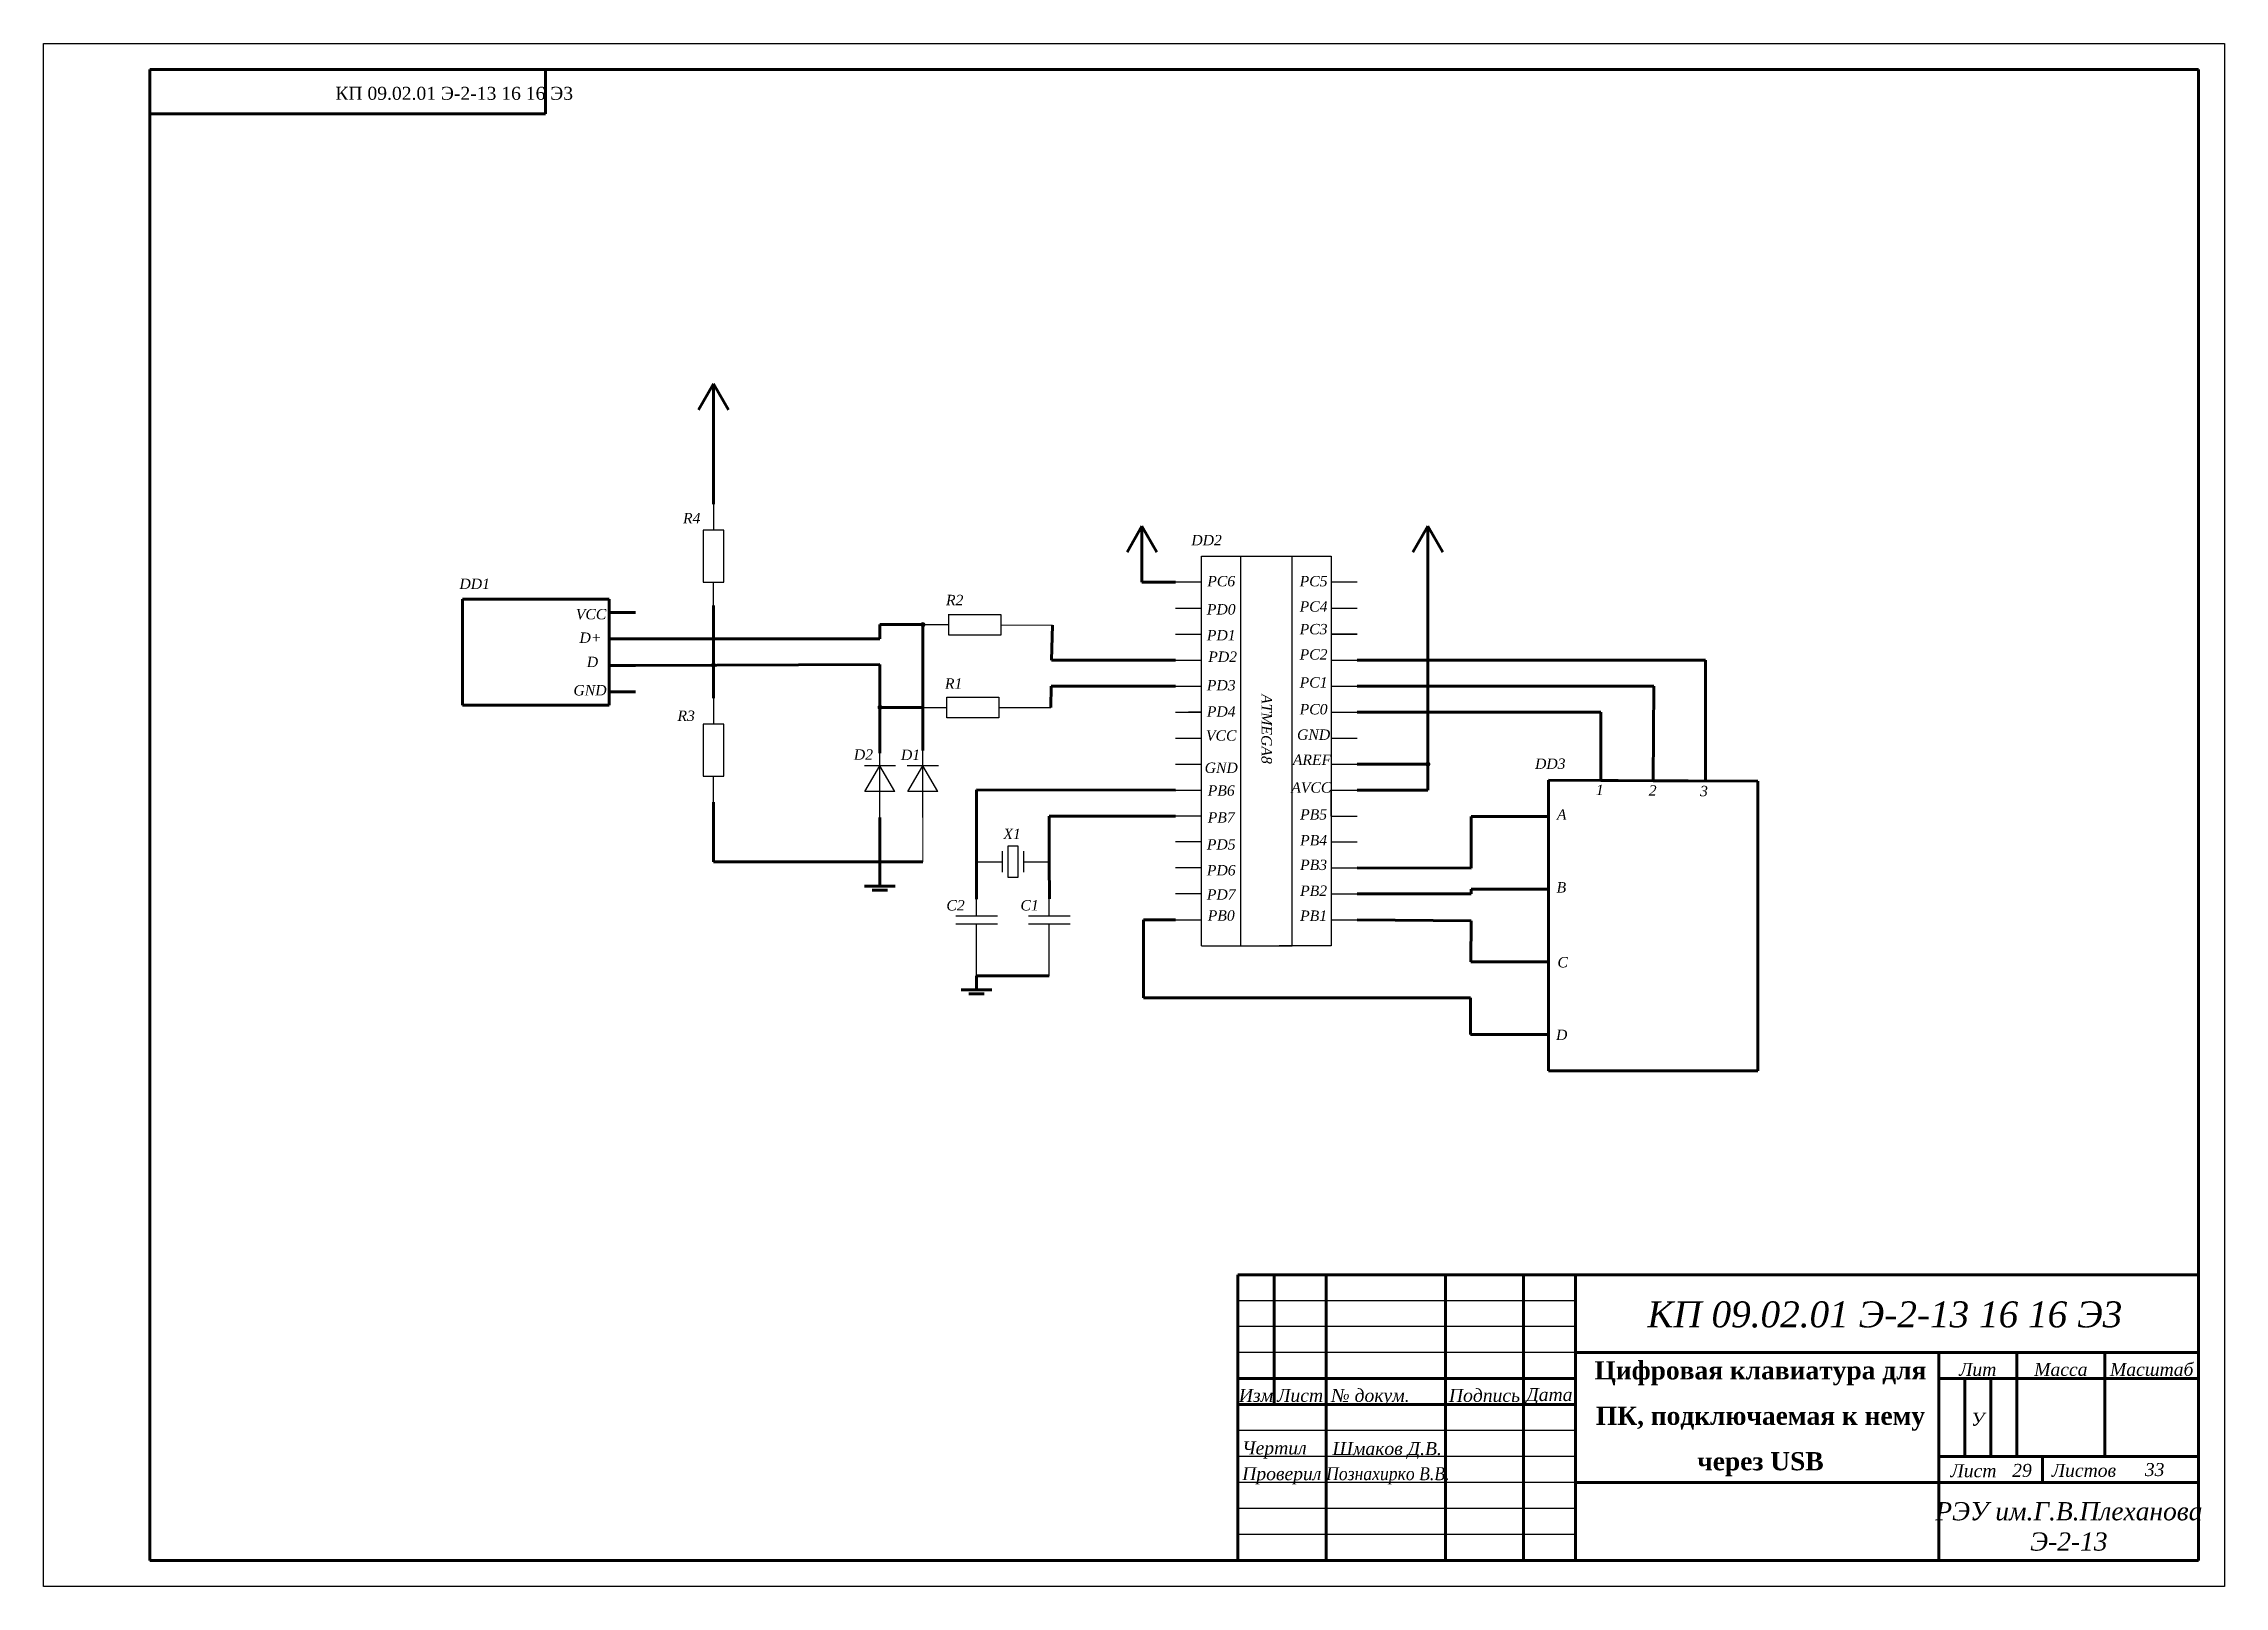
# Model space of a CAD drawing. Header units: millimetres. Extents: x -202 to 218, y 5 to 302.
import ezdxf

# ---------------------------------------------------------------- set-up
doc = ezdxf.new("R2010")
doc.units = ezdxf.units.MM
doc.layers.add('obvodka', color=7, linetype='Continuous', lineweight=90)
doc.layers.add('razmer', color=7, linetype='Continuous')
doc.styles.add('1', font='timesi.ttf', dxfattribs={"width": 0.9})
doc.styles.get("Standard").update_dxf_attribs({"font": 'timesi.ttf'})

# ---------------------------------------------------------------- blocks, each defined once
blk = doc.blocks.new('Temp')
for p, q in [((-20, 0), (-15, 0)), ((0, 0), (-5, 0))]:
    blk.add_line(p, q)
blk.add_lwpolyline([(-15, -2), (-5, -2), (-5, 2), (-15, 2)], close=True)
blk = doc.blocks.new('Temp5')
for p, q in [((-15, 0), (0, 0)), ((-10, -2.89), (-10, 2.89)), ((-10, 2.89), (-5, 0)), ((-10, -2.89), (-5, 0)), ((-5, -3), (-5, 3))]:
    blk.add_line(p, q)
blk = doc.blocks.new('Temp3')
for p, q in [((-14, 0), (-9, 0)), ((-9, -2), (-9, 2)), ((-5, 2), (-5, -2)), ((-5, 0), (0, 0))]:
    blk.add_line(p, q)
blk.add_lwpolyline([(-8, -3), (-6, -3), (-6, 3), (-8, 3)], close=True)
blk = doc.blocks.new('Temp2')
for p, q in [((-22, 0), (-12, 0)), ((-12, -4), (-12, 4)), ((-10.5, -4), (-10.5, 4)), ((-10.5, 0), (0, 0))]:
    blk.add_line(p, q)
blk = doc.blocks.new('Temp1')
blk.add_blockref('Temp2', (0, 0))
blk = doc.blocks.new('Point')
at = {"linetype": 'Continuous', "ltscale": 4, "const_width": 0.4}
blk.add_lwpolyline([(0, -0.2, 1), (0, 0.2, 1)], format="xyb", close=True, dxfattribs=at)
blk = doc.blocks.new('Узел')
at = {"xscale": 1.199999999999989, "yscale": 1.199999999999989, "zscale": 1.2}
blk.add_blockref('Point', (0, 0), dxfattribs=at)

msp = doc.modelspace()

# ---------------------------------------------------------------- linework, layer by layer
for p, q in [((21.43, 198.46), (21.43, 203.46)), ((21.43, 203.46), (28.93, 203.46)), ((28.93, 203.46), (28.93, 128.46)), ((28.93, 203.46), (38.93, 203.46)), ((38.93, 128.46), (38.93, 203.46)), ((38.93, 203.46), (46.43, 203.46)), ((46.43, 203.46), (46.43, 128.46)), ((21.43, 198.46), (16.43, 198.46)), ((21.43, 193.46), (21.43, 198.46)), ((46.43, 198.46), (46.43, 193.46)), ((51.43, 198.46), (46.43, 198.46)), ((16.43, 193.46), (21.43, 193.46)), ((21.43, 188.46), (21.43, 193.46)), ((46.43, 193.46), (51.43, 193.46)), ((-32.22, 190.3), (-27.22, 190.3)), ((-27.23, 192.28), (-17.23, 192.28)), ((-27.22, 190.3), (-27.22, 192.3)), ((-27.22, 188.3), (-27.22, 190.3)), ((-17.23, 192.28), (-17.23, 188.28)), ((-17.23, 190.28), (-7.24, 190.17)), ((-17.23, 188.28), (-27.23, 188.28)), ((16.43, 188.46), (21.43, 188.46)), ((21.43, 183.46), (21.43, 188.46)), ((51.43, 188.46), (46.43, 188.46)), ((46.43, 188.46), (51.43, 188.46)), ((16.43, 183.46), (21.43, 183.46)), ((21.43, 178.46), (21.43, 183.46)), ((46.43, 183.46), (51.43, 183.46)), ((16.43, 178.46), (21.43, 178.46)), ((21.43, 173.46), (21.43, 178.46)), ((46.43, 178.46), (51.43, 178.46)), ((-32.59, 174.37), (-27.59, 174.37)), ((-27.6, 176.36), (-17.6, 176.36)), ((-17.6, 172.36), (-27.6, 172.36)), ((-27.59, 174.37), (-27.59, 176.37)), ((-27.59, 172.37), (-27.59, 174.37)), ((-17.6, 176.36), (-17.6, 172.36)), ((-17.6, 174.36), (-7.6, 174.36)), ((16.43, 173.46), (21.43, 173.46)), ((21.43, 173.46), (18.93, 173.46)), ((18.93, 173.46), (21.43, 173.46)), ((21.43, 168.46), (21.43, 173.46)), ((46.43, 173.46), (51.43, 173.46)), ((16.43, 168.46), (21.43, 168.46)), ((21.43, 163.46), (21.43, 168.46)), ((46.43, 168.46), (51.43, 168.46)), ((16.43, 163.46), (21.43, 163.46)), ((21.43, 158.46), (21.43, 163.46)), ((46.43, 163.46), (51.43, 163.46)), ((16.43, 158.46), (21.43, 158.46)), ((21.43, 153.46), (21.43, 158.46)), ((46.43, 153.46), (46.43, 158.46)), ((46.43, 158.46), (51.43, 158.46)), ((21.43, 153.46), (16.43, 153.46)), ((21.43, 128.46), (21.43, 153.46)), ((46.43, 153.46), (51.43, 153.46)), ((21.43, 148.46), (16.43, 148.46)), ((46.43, 148.46), (51.43, 148.46)), ((21.43, 143.46), (16.43, 143.46)), ((46.43, 143.46), (51.43, 143.46)), ((21.43, 138.46), (16.43, 138.46)), ((46.43, 138.46), (51.43, 138.46)), ((16.43, 133.46), (21.43, 133.46)), ((46.43, 133.46), (51.43, 133.46)), ((21.43, 128.46), (28.93, 128.46)), ((28.93, 128.46), (38.93, 128.46)), ((46.43, 128.46), (36.43, 128.46))]:
    msp.add_line(p, q)
at = {"layer": 'obvodka'}
for p, q in [((-181.1, 297.15), (-181.1, 10.15)), ((-181.1, 297.15), (213.44, 297.15)), ((-181.1, 297.15), (-181.1, 280.06)), ((-104.91, 288.61), (-104.91, 297.15)), ((213.44, 297.15), (213.44, 10.15)), ((-181.1, 288.61), (-104.91, 288.61)), ((-75.44, 231.65), (-72.55, 236.65)), ((-72.55, 236.65), (-72.55, 226.65)), ((-72.55, 236.65), (-69.66, 231.65)), ((-72.55, 213.49), (-72.55, 226.65)), ((7.1, 204.28), (9.98, 209.28)), ((9.98, 198.46), (9.98, 209.28)), ((9.98, 209.28), (12.87, 204.28)), ((62.15, 204.28), (65.03, 209.28)), ((65.01, 158.45), (65.03, 209.28)), ((65.03, 209.28), (67.92, 204.28)), ((16.43, 198.46), (9.98, 198.46)), ((-92.62, 195.21), (-120.86, 195.21)), ((-120.86, 195.21), (-120.86, 174.82)), ((-92.62, 174.82), (-92.62, 195.21)), ((-92.62, 185.01), (-92.62, 195.21)), ((-92.62, 190.11), (-92.62, 195.21)), ((-72.55, 176.15), (-72.55, 193.98)), ((-92.62, 192.66), (-87.59, 192.66)), ((-92.62, 185.01), (-92.62, 190.11)), ((-32.22, 190.3), (-40.5, 190.3)), ((-40.5, 187.56), (-40.5, 190.3)), ((-32.22, 190.3), (-32.22, 166.04)), ((-7.46, 183.46), (-7.24, 190.17)), ((-92.62, 187.56), (-87.59, 187.56)), ((-92.62, 185.01), (-92.62, 174.82)), ((-92.62, 179.91), (-92.62, 185.01)), ((-87.59, 187.56), (-40.5, 187.56)), ((-92.62, 182.46), (-87.59, 182.46)), ((-40.5, 182.6), (-87.59, 182.46)), ((-40.48, 174.37), (-40.5, 182.6)), ((16.43, 183.46), (-7.46, 183.46)), ((51.43, 183.46), (118.51, 183.46)), ((118.51, 160.21), (118.51, 183.46)), ((-92.62, 174.82), (-92.62, 179.91)), ((-92.62, 177.36), (-87.59, 177.36)), ((-7.49, 178.46), (-7.6, 174.36)), ((16.43, 178.46), (-7.49, 178.46)), ((51.43, 178.46), (108.54, 178.44)), ((108.54, 178.44), (108.43, 160.26)), ((-92.62, 174.82), (-120.86, 174.82)), ((-32.22, 174.37), (-40.48, 174.37)), ((-40.48, 174.37), (-40.48, 165.56)), ((51.43, 173.46), (98.35, 173.46)), ((98.35, 160.3), (98.35, 173.46)), ((51.43, 163.46), (65.03, 163.46)), ((88.27, 160.35), (88.27, 104.4)), ((88.27, 160.35), (128.59, 160.17)), ((88.27, 160.35), (108.43, 160.26)), ((88.27, 160.35), (88.27, 132.37)), ((88.27, 132.37), (88.27, 160.35)), ((88.27, 160.35), (88.27, 146.36)), ((128.59, 160.17), (108.43, 160.26)), ((128.59, 160.17), (128.59, 104.4)), ((-72.55, 156.15), (-72.55, 144.66)), ((16.43, 158.46), (-21.87, 158.49)), ((-21.87, 144.66), (-21.87, 158.49)), ((51.43, 158.46), (65.01, 158.45)), ((-40.48, 153.15), (-40.48, 144.66)), ((16.43, 153.46), (-7.87, 153.46)), ((-7.87, 144.66), (-7.87, 153.46)), ((88.27, 153.36), (73.35, 153.36)), ((73.35, 143.43), (73.35, 153.36)), ((-40.48, 144.66), (-72.55, 144.66)), ((-40.48, 144.66), (-32.22, 144.66)), ((-40.48, 144.66), (-40.48, 139.98)), ((-21.87, 144.66), (-21.87, 137.46)), ((-7.87, 144.66), (-7.84, 137.53)), ((51.43, 143.46), (73.35, 143.43)), ((88.27, 132.37), (88.27, 146.36)), ((-40.48, 139.98), (-43.49, 139.98)), ((-43.43, 139.98), (-37.54, 139.98)), ((-41.99, 139.21), (-39.01, 139.21)), ((88.27, 139.37), (73.35, 139.37)), ((73.35, 138.5), (73.35, 139.37)), ((51.43, 138.46), (73.35, 138.5)), ((16.43, 133.46), (10.27, 133.46)), ((10.27, 133.46), (10.27, 118.47)), ((51.43, 133.46), (73.36, 133.29)), ((73.3, 125.38), (73.36, 133.29)), ((88.27, 132.37), (88.27, 104.4)), ((88.27, 132.37), (88.27, 118.38)), ((-21.87, 122.66), (-7.87, 122.66)), ((-21.87, 122.66), (-21.87, 119.98)), ((88.27, 125.38), (73.3, 125.38)), ((-24.82, 119.98), (-18.92, 119.98)), ((-23.38, 119.21), (-20.4, 119.21)), ((10.27, 118.47), (73.24, 118.47)), ((73.24, 118.47), (73.24, 111.39)), ((88.27, 118.38), (88.27, 104.4)), ((88.27, 111.39), (73.24, 111.39)), ((88.27, 104.4), (128.59, 104.4)), ((213.44, 65.15), (28.44, 65.15)), ((28.44, 10.15), (28.44, 65.15)), ((35.44, 40.15), (35.44, 65.15)), ((45.44, 10.15), (45.44, 65.15)), ((68.44, 10.15), (68.44, 65.15)), ((83.44, 10.15), (83.44, 65.15)), ((93.44, 10.15), (93.44, 65.15)), ((213.44, 50.15), (93.44, 50.15)), ((163.44, 50.15), (163.44, 10.15)), ((178.44, 50.15), (178.44, 30.15)), ((195.44, 50.15), (195.44, 30.15)), ((93.44, 45.15), (28.44, 45.15)), ((213.44, 45.15), (163.44, 45.15)), ((168.44, 45.15), (168.44, 30.15)), ((173.44, 45.15), (173.44, 30.15)), ((93.44, 40.15), (28.44, 40.15)), ((213.44, 30.15), (163.44, 30.15)), ((183.44, 30.15), (183.44, 25.15)), ((213.44, 25.15), (93.44, 25.15)), ((213.44, 25.15), (163.44, 25.15)), ((28.44, 10.15), (-181.1, 10.15)), ((213.44, 10.15), (28.44, 10.15))]:
    msp.add_line(p, q, dxfattribs=at)
at = {"layer": 'obvodka', "lineweight": 5}
msp.add_line((-32.22, 153.15), (-32.22, 144.66), dxfattribs=at)
at = {"layer": 'razmer'}
for p, q in [((-201.56, 5.15), (-201.56, 302.15)), ((-201.56, 302.15), (218.44, 302.15)), ((8.44, 302.15), (218.44, 302.15)), ((218.44, 302.15), (218.44, 5.15)), ((93.44, 60.15), (28.44, 60.15)), ((93.44, 55.15), (28.44, 55.15)), ((93.44, 50.15), (28.44, 50.15)), ((93.44, 35.15), (28.44, 35.15)), ((93.44, 30.15), (28.44, 30.15)), ((93.44, 25.15), (28.44, 25.15)), ((93.44, 20.15), (28.44, 20.15)), ((93.44, 15.15), (28.44, 15.15)), ((218.44, 5.15), (-201.56, 5.15))]:
    msp.add_line(p, q, dxfattribs=at)

# ---------------------------------------------------------------- block references
for name, p, rotation in [('Temp', (-72.55, 213.49), 90), ('Temp', (-72.55, 176.15), 90), ('Temp5', (-40.48, 168.15), 90), ('Temp3', (-7.87, 144.66), 360), ('Temp1', (-21.87, 144.66), 90), ('Temp1', (-7.87, 144.66), 90)]:
    msp.add_blockref(name, p, dxfattribs=dict(rotation=rotation))
for p in [(-32.22, 190.3), (-72.55, 182.51), (-40.48, 174.37), (65.03, 163.46)]:
    msp.add_blockref('Узел', p)
at = {"lineweight": -3, "rotation": 90}
msp.add_blockref('Temp5', (-32.22, 168.15), dxfattribs=at)

# ---------------------------------------------------------------- texts
at = {"layer": 'obvodka', "insert": (-146.11, 293.84), "char_height": 2, "attachment_point": 1}
msp.add_mtext_dynamic_manual_height_columns('{\\pxsm1.15,qc,t3;\\fTimes New Roman|b0|i0|c1|p0;\\H1.25x;КП 09.02.01 Э-2-13 16 16 Э3}', width=5, gutter_width=12.5, heights=[2.73], dxfattribs=at).dxf.set("width", 47.2432)
at = {"layer": 'obvodka', "attachment_point": 1}
for s, width, heights, insert, char_height in [('{\\pxqc;\\fTimes New Roman|b0|i1|c204|p18;R4}', 5, [2.73], (-79.23, 211.8), 2), ('{\\pxqc;\\fTimes New Roman|b0|i1|c204|p18;DD2}', 5, [2.73], (19.92, 207.57), 2), ('{\\pxqc;\\fTimes New Roman|b0|i1|c204|p18;DD1}', 5, [2.73], (-121.04, 199.16), 2), ('{\\pxqc;\\fTimes New Roman|b0|i1|c204|p18;PC6}', 5, [2.73], (22.74, 199.67), 2), ('{\\pxqc;\\fTimes New Roman|b0|i1|c204|p18;PC5}', 5, [2.73], (40.53, 199.67), 2), ('{\\pxqc;\\fTimes New Roman|b0|i1|c204|p18;VCC}', 5, [2.73], (-98.62, 193.32), 2), ('{\\pxqc;\\fTimes New Roman|b0|i1|c204|p18;R2}', 5, [2.73], (-28.59, 196.04), 2), ('{\\pxqc;\\fTimes New Roman|b0|i1|c204|p18;PD0}', 5, [2.73], (22.74, 194.25), 2), ('{\\pxqc;\\fTimes New Roman|b0|i1|c204|p18;PC4}', 5, [2.73], (40.53, 194.8), 2), ('{\\pxqc;\\fTimes New Roman|b0|i1|c204|p18;PD1}', 5, [2.73], (22.74, 189.27), 2), ('{\\pxqc;\\fTimes New Roman|b0|i1|c204|p18;PC3}', 5, [2.73], (40.53, 190.44), 2), ('{\\pxqc;\\fTimes New Roman|b0|i1|c204|p18;D+}', 5, [2.73], (-98.75, 188.79), 2), ('{\\fTimes New Roman|b0|i1|c204|p18;PD2}', 5, [2.73], (22.74, 185.13), 2), ('{\\pxqc;\\fTimes New Roman|b0|i1|c204|p18;PC2}', 5, [2.73], (40.53, 185.57), 2), ('{\\pxqc;\\fTimes New Roman|b0|i1|c204|p18;D}', 5, [2.73], (-98.36, 184.12), 2), ('{\\pxqc;\\fTimes New Roman|b0|i1|c204|p18;GND}', 5, [2.73], (-98.83, 178.67), 2), ('{\\pxqc;\\fTimes New Roman|b0|i1|c204|p18;R1}', 5, [2.73], (-28.8, 179.96), 2), ('{\\pxqc;\\fTimes New Roman|b0|i1|c204|p18;PD3}', 5, [2.73], (22.74, 179.64), 2), ('{\\pxqc;\\fTimes New Roman|b0|i1|c204|p18;PC1}', 5, [2.73], (40.53, 180.18), 2), ('{\\pxqc;\\fTimes New Roman|b0|i1|c204|p18;R3}', 5, [2.73], (-80.31, 173.76), 2), ('{\\pxqc;\\fTimes New Roman|b0|i1|c204|p18;PD4}', 5, [2.73], (22.74, 174.58), 2), ('{\\pxqc;\\fTimes New Roman|b0|i1|c204|p18;PC0}', 5, [2.73], (40.53, 175.02), 2), ('{\\pxqc;\\fTimes New Roman|b0|i1|c204|p18;VCC}', 5, [2.73], (22.74, 169.96), 2), ('{\\pxqc;\\fTimes New Roman|b0|i1|c204|p18;GND}', 5, [2.73], (40.53, 170.12), 2), ('{\\pxqc;\\fTimes New Roman|b0|i1|c204|p18;D2}', 5, [2.73], (-46.17, 166.29), 2), ('{\\pxqc;\\fTimes New Roman|b0|i1|c204|p18;D1}', 5, [2.73], (-37.1, 166.24), 2), ('{\\pxqc;\\fTimes New Roman|b0|i1|c204|p18;AREF}', 5, [2.73], (40.22, 165.29), 2), ('{\\pxqc;\\fTimes New Roman|b0|i1|c204|p18;DD3}', 5, [2.73], (86.11, 164.53), 2), ('{\\pxqc;\\fTimes New Roman|b0|i1|c204|p18;GND}', 5, [2.73], (22.74, 163.75), 2), ('{\\pxqc;\\fTimes New Roman|b0|i1|c204|p18;AVCC}', 5, [2.73], (40.09, 159.95), 2), ('{\\pxqc;\\fTimes New Roman|b0|i1|c204|p18;PB6}', 5, [2.73], (22.74, 159.37), 2), ('{\\pxqc;\\fTimes New Roman|b0|i1|c204|p18;1}', 5, [2.73], (95.65, 159.49), 2), ('{\\pxqc;\\fTimes New Roman|b0|i1|c204|p18;2}', 5, [2.73], (105.83, 159.39), 2), ('{\\pxqc;\\fTimes New Roman|b0|i1|c204|p18;3}', 5, [2.73], (115.71, 159.27), 2), ('{\\pxqc;\\fTimes New Roman|b0|i1|c204|p18;PB7}', 5, [2.73], (22.74, 154.19), 2), ('{\\pxqc;\\fTimes New Roman|b0|i1|c204|p18;PB5}', 5, [2.73], (40.53, 154.77), 2), ('{\\pxqc;\\fTimes New Roman|b0|i1|c204|p18;A}', 5, [2.73], (88.31, 154.74), 2), ('{\\pxqc;\\fTimes New Roman|b0|i1|c204|p18;X1}', 5, [2.73], (-17.54, 151.02), 2), ('{\\pxqc;\\fTimes New Roman|b0|i1|c204|p18;PD5}', 5, [2.73], (22.74, 149), 2), ('{\\pxqc;\\fTimes New Roman|b0|i1|c204|p18;PB4}', 5, [2.73], (40.53, 149.79), 2), ('{\\pxqc;\\fTimes New Roman|b0|i1|c204|p18;PD6}', 5, [2.73], (22.74, 144.02), 2), ('{\\pxqc;\\fTimes New Roman|b0|i1|c204|p18;PB3}', 5, [2.73], (40.53, 145.06), 2), ('{\\pxqc;\\fTimes New Roman|b0|i1|c204|p18;PD7}', 5, [2.73], (22.74, 139.35), 2), ('{\\pxqc;\\fTimes New Roman|b0|i1|c204|p18;PB2}', 5, [2.73], (40.53, 140.08), 2), ('{\\pxqc;\\fTimes New Roman|b0|i1|c204|p18;B}', 5, [2.73], (88.25, 140.73), 2), ('{\\pxqc;\\fTimes New Roman|b0|i1|c204|p18;C2}', 5, [2.73], (-28.43, 137.27), 2), ('{\\pxqc;\\fTimes New Roman|b0|i1|c204|p18;C1}', 5, [2.73], (-14.16, 137.27), 2), ('{\\pxqc;\\fTimes New Roman|b0|i1|c204|p18;PB0}', 5, [2.73], (22.74, 135.31), 2), ('{\\pxqc;\\fTimes New Roman|b0|i1|c204|p18;PB1}', 5, [2.73], (40.53, 135.27), 2), ('{\\pxqc;\\fTimes New Roman|b0|i1|c204|p18;C}', 5, [2.73], (88.5, 126.31), 2), ('{\\pxqc;\\fTimes New Roman|b0|i1|c204|p18;D}', 5, [2.73], (88.31, 112.33), 2), ('{КП 09.02.01 Э-2-13 16 16 Э3}', 120, [2.73], (107.31, 60.02), 5), ('{\\pxsm1.5,qc;\\fTimes New Roman|b1|i0|c1|p0;Цифровая клавиатура для ПК, подключаемая к нему через USB}', 70, [25], (94.09, 48.5), 3.5), ('\\pxqc;{\\fTimes New Roman|b0|i1|c204|p18;Лит}', 15, [2.73], (163.44, 48.17), 2.5), ('\\pxqc;{\\fTimes New Roman|b0|i1|c204|p18;Масса}', 17, [2.73], (178.44, 48.17), 2.5), ('\\pxqc;{\\fTimes New Roman|b0|i1|c204|p18;Масштаб}', 18, [2.73], (195.44, 48.17), 2.5), ('\\pxqc;{\\fTimes New Roman|b0|i1|c204|p18;Изм}', 7, [2.73], (28.44, 43.17), 2.5), ('\\pxqc;{\\fTimes New Roman|b0|i1|c204|p18;Лист}', 10, [2.73], (35.44, 43.17), 2.5), ('\\pxql;{\\fTimes New Roman|b0|i1|c204|p18;№\\fTimes New Roman|b0|i1|c0|p18; \\fTimes New Roman|b0|i1|c204|p18;докум\\fTimes New Roman|b0|i1|c0|p18;.}', 23, [2.73], (46.42, 43.17), 2.5), ('\\pxqc;{\\fTimes New Roman|b0|i1|c204|p18;Подпись}', 15, [2.73], (68.44, 43.17), 2.5), ('\\pxqc;{\\fTimes New Roman|b0|i1|c204|p18;Дата}', 10, [2.73], (83.44, 43.33), 2.5), ('\\pxqc;{\\fTimes New Roman|b0|i1|c204|p18;У}', 5, [2.73], (168.44, 38.57), 2.5), ('\\pxql;{\\fTimes New Roman|b0|i1|c204|p18;Чертил}', 17, [2.73], (29.26, 33.05), 2.5), ('{\\pxql;\\fTimes New Roman|b0|i1|c204|p18;Шмаков Д.В. }', 23, [2.73], (46.66, 32.94), 2.5), ('\\pxqc;{\\fTimes New Roman|b0|i1|c204|p18;Лист}', 20, [2.73], (160.12, 28.66), 2.5), ('{\\pxqc;\\fTimes New Roman|b0|i1|c204|p18;29}', 5, [2.73], (176.96, 28.73), 2.5), ('\\pxqc;{\\fTimes New Roman|b0|i1|c204|p18;Листов}', 30, [0], (176.39, 28.74), 2.5), ('{\\pxqc;\\fTimes New Roman|b0|i1|c204|p18;33}', 5, [2.73], (202.51, 28.89), 2.5), ('{\\pxqc;\\fTimes New Roman|b0|i1|c204|p18;РЭУ им.Г.В.Плеханова\\PЭ-2-13}', 53.1453, [0], (161.91, 21.37), 3.5)]:
    msp.add_mtext_dynamic_manual_height_columns(s, width=width, gutter_width=12.5, heights=heights, dxfattribs=dict(at, insert=insert, char_height=char_height))
at = {"layer": 'obvodka', "insert": (35, 172.72), "char_height": 2, "attachment_point": 1, "rotation": 270}
msp.add_mtext_dynamic_manual_height_columns('{\\pxqc;\\fTimes New Roman|b0|i1|c204|p18;ATMEGA8}', width=5, gutter_width=12.5, heights=[2.73], dxfattribs=at)
at = {"layer": 'obvodka', "insert": (-155, 95), "char_height": 5, "attachment_point": 1}
msp.add_mtext('{\\FARSimp.shx|c0;\\H0.5x;', dxfattribs=at)
at = {"layer": 'obvodka'}
note = msp.add_mtext_dynamic_manual_height_columns('\\pxql;Проверил\\P', width=17, gutter_width=12.5, heights=[2.73, 0], dxfattribs=dict(at, insert=(29.28, 28.1), char_height=2.5, attachment_point=1))
for column, words in zip(note.columns.linked_columns, ['\\pxql;']):
    column.text = words
note = msp.add_mtext_dynamic_manual_height_columns('{\\pxql;Познахирко В.В.}', width=27.5441, gutter_width=12.5, heights=[2.73, 0], dxfattribs=dict(at, insert=(45.44, 28.1), char_height=2.5, attachment_point=1, style='1'))

doc.saveas('drawing.dxf')
